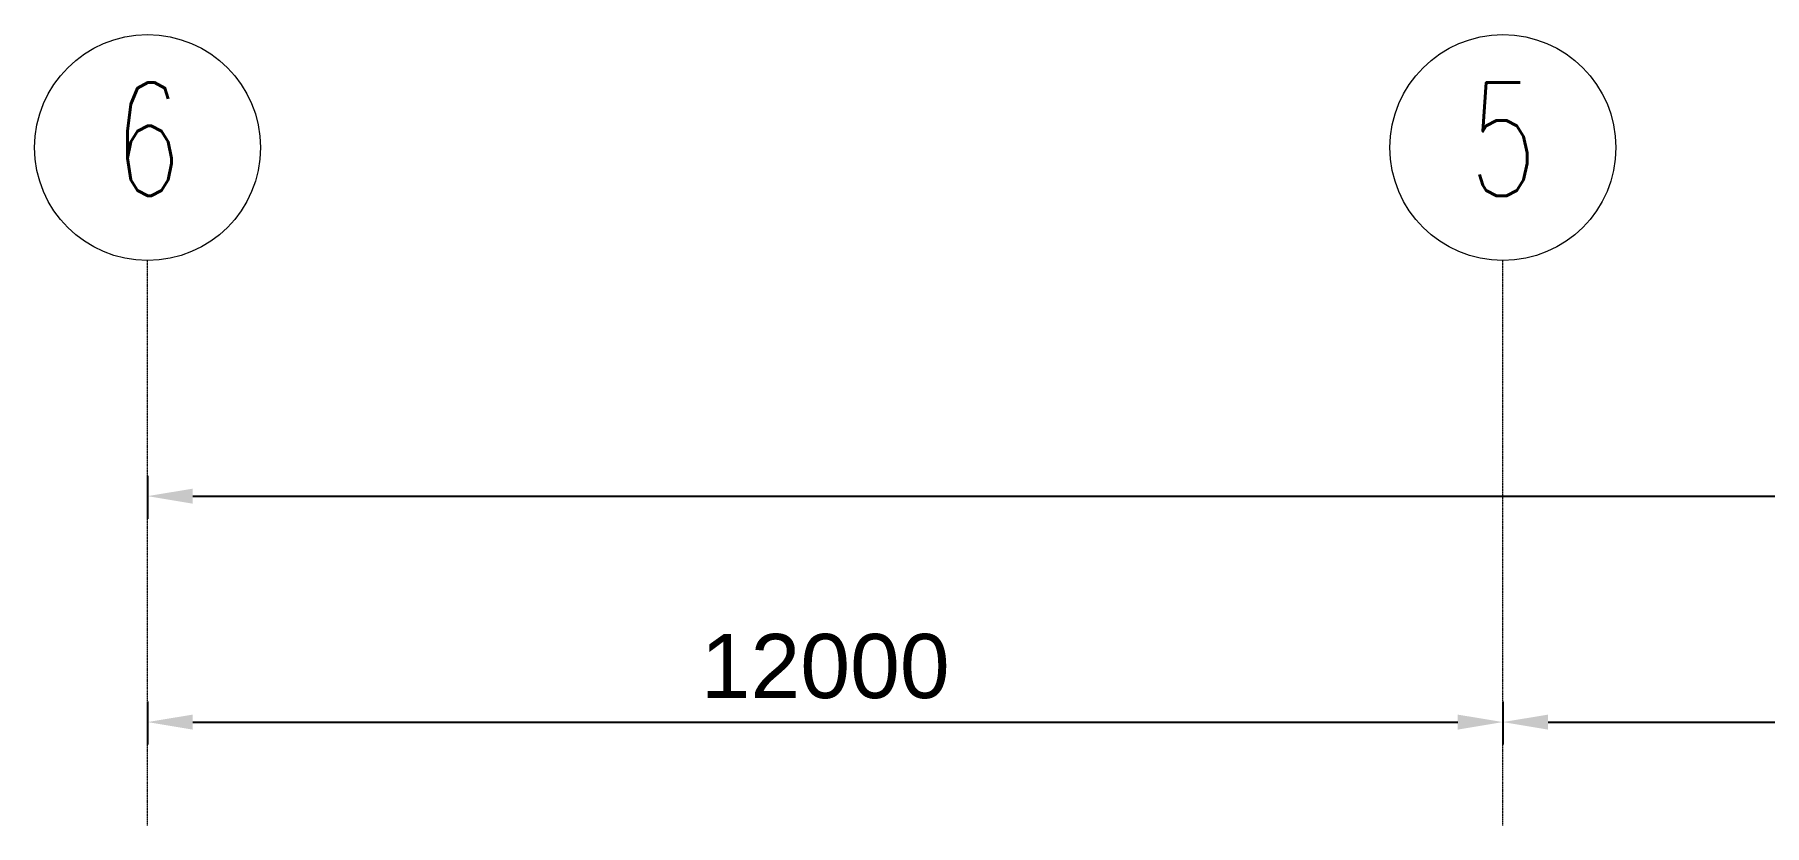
# Model space of a CAD drawing. Header units: millimetres. Extents: x 12827 to 109288, y -12264 to 68487.
# Drawn here: x 39339 to 54654, y 55284 to 62284 of the extents above; entities that cross this region are included whole.
import ezdxf

# ---------------------------------------------------------------- set-up
doc = ezdxf.new("R2010")
doc.units = ezdxf.units.MM
doc.linetypes.add('Grid Line__1_200_', pattern=[10.5, 6, -1.5, 1.5, -1.5])
for name, color, linetype, lineweight in [('A-ANNO-DIMS', 211, 'Continuous', 5), ('A-ANNO-NOTE', 131, 'Continuous', 25), ('S-GRID', 1, 'Continuous', 5), ('S-GRID-IDEN', 1, 'Continuous', 25)]:
    doc.layers.add(name, color=color, linetype=linetype, lineweight=lineweight)
doc.styles.add('RomanS', font='romans__.ttf', dxfattribs={"width": 0.7, "height": 1003.164557})
doc.styles.add('Swis721 BT_3', font='swiss.ttf', dxfattribs={"height": 567.642527})
doc.dimstyles.new('DLN_3mm', dxfattribs={"dimscale": 304.8, "dimtxt": 600, "dimasz": 1.312336, "dimexe": 0.656168, "dimexo": 0.0625, "dimgap": 0.656168, "dimtad": 1, "dimdec": 0, "dimzin": 0, "dimdsep": 46, "dimtxsty": 'Swis721 BT_3', "dimsah": 1, "dimcen": 0.09, "dimadec": 0, "dimazin": 0, "dimtfac": 1, "dimtdec": 4, "dimtix": 1, "dimtmove": 0, "dimatfit": 3, "dimfxl": 0.656168, "dimfxlon": 1, "dimtvp": 1, "dimtolj": 1, "dimtzin": 0, "dimarcsym": 2})

# ---------------------------------------------------------------- blocks, each defined once
blk = doc.blocks.new('Grid - Bubble - 10mm-1724413-Copy of 2_F')
at = {"layer": 'A-ANNO-NOTE', "lineweight": 5}
blk.add_circle((0, 0), 5, dxfattribs=at)
blk = doc.blocks.new('DIMBLOCK7-Copy of 2_F')
at = {"layer": 'A-ANNO-DIMS', "color": 0, "lineweight": -2, "transparency": 16777216}
for p, q in [((40339, 56380), (40339, 55999)), ((52339, 56380), (52339, 55999)), ((40739, 56199), (51939, 56199))]:
    blk.add_line(p, q, dxfattribs=at)
at = {"layer": 'A-ANNO-DIMS', "color": 0, "transparency": 16777216}
for points in [[(40739, 56265), (40739, 56132), (40339, 56199)], [(51939, 56265), (51939, 56132), (52339, 56199)]]:
    blk.add_solid(points, dxfattribs=at)
at = {"layer": 'Defpoints', "color": 0, "transparency": 16777216}
for p in [(40339, 56399), (52339, 56399), (52339, 56199)]:
    blk.add_point(p, dxfattribs=at)
at = {"layer": 'A-ANNO-DIMS', "color": 0, "transparency": 16777216, "insert": (46339, 56691), "char_height": 567.6, "width": 2628.57, "attachment_point": 5, "style": 'Swis721 BT_3'}
blk.add_mtext('\\A1;12000', dxfattribs=at)
blk = doc.blocks.new('DIMBLOCK8-Copy of 2_F')
at = {"layer": 'A-ANNO-DIMS', "color": 0, "lineweight": -2, "transparency": 16777216}
for p, q in [((52339, 56380), (52339, 55999)), ((63589, 56380), (63589, 55999)), ((52739, 56199), (63189, 56199))]:
    blk.add_line(p, q, dxfattribs=at)
at = {"layer": 'A-ANNO-DIMS', "color": 0, "transparency": 16777216}
for points in [[(52739, 56265), (52739, 56132), (52339, 56199)], [(63189, 56265), (63189, 56132), (63589, 56199)]]:
    blk.add_solid(points, dxfattribs=at)
at = {"layer": 'Defpoints', "color": 0, "transparency": 16777216}
for p in [(52339, 56399), (63589, 56399), (63589, 56199)]:
    blk.add_point(p, dxfattribs=at)
at = {"layer": 'A-ANNO-DIMS', "color": 0, "transparency": 16777216, "insert": (57964, 56691), "char_height": 567.6, "width": 2628.57, "attachment_point": 5, "style": 'Swis721 BT_3'}
blk.add_mtext('\\A1;11250', dxfattribs=at)
blk = doc.blocks.new('DIMBLOCK12-Copy of 2_F')
at = {"layer": 'A-ANNO-DIMS', "color": 0, "lineweight": -2, "transparency": 16777216}
for p, q in [((40339, 58380), (40339, 57999)), ((88339, 58380), (88339, 57999)), ((40739, 58199), (87939, 58199))]:
    blk.add_line(p, q, dxfattribs=at)
at = {"layer": 'A-ANNO-DIMS', "color": 0, "transparency": 16777216}
for points in [[(40739, 58265), (40739, 58132), (40339, 58199)], [(87939, 58265), (87939, 58132), (88339, 58199)]]:
    blk.add_solid(points, dxfattribs=at)
at = {"layer": 'Defpoints', "color": 0, "transparency": 16777216}
for p in [(40339, 58399), (88339, 58399), (88339, 58199)]:
    blk.add_point(p, dxfattribs=at)
at = {"layer": 'A-ANNO-DIMS', "color": 0, "transparency": 16777216, "insert": (64339, 58691), "char_height": 567.6, "width": 2628.57, "attachment_point": 5, "style": 'Swis721 BT_3'}
blk.add_mtext('\\A1;48000', dxfattribs=at)

msp = doc.modelspace()

# ---------------------------------------------------------------- linework, layer by layer
at = {"layer": 'S-GRID', "linetype": 'Grid Line__1_200_'}
for p, q in [((40339.29296, 55284.30928), (40339.29296, 60284.30928)), ((52339.29296, 55284.30928), (52339.29296, 60284.30928))]:
    msp.add_line(p, q, dxfattribs=at)

# ---------------------------------------------------------------- block references
at = {"layer": 'S-GRID-IDEN', "lineweight": 5, "xscale": 199.9999999999999, "yscale": 199.9999999999999, "zscale": 199.9999999999999}
for p in [(40339.29296, 61284.30928), (52339.29296, 61284.30928)]:
    msp.add_blockref('Grid - Bubble - 10mm-1724413-Copy of 2_F', p, dxfattribs=at)

# ---------------------------------------------------------------- texts
at = {"layer": 'S-GRID-IDEN', "lineweight": 5, "char_height": 1003.164557, "width": 792, "attachment_point": 2, "line_spacing_factor": 0.964689, "style": 'RomanS'}
for s, insert in [('\\fRomanS|b0|i0|c134|p2|;\\W.7;6', (40341.97851, 61859.21041)), ('\\fRomanS|b0|i0|c134|p2|;\\W.7;5', (52341.97851, 61859.21041))]:
    msp.add_mtext(s, dxfattribs=dict(at, insert=insert))

# ---------------------------------------------------------------- dimensions: what is measured, and where the dimension line sits
at = {"layer": 'A-ANNO-DIMS'}
for base, p1, p2, override, picture, middle in [((88339.29296, 58198.82358), (40339.29296, 58398.82358), (88339.29296, 58398.82358), {"dimpost": '<>', "dimfxl": 48000.000004}, 'DIMBLOCK12-Copy of 2_F', (64339.29296, 58690.54482)), ((52339.29296, 56198.82358), (40339.29296, 56398.82358), (52339.29296, 56398.82358), {"dimpost": '<>', "dimfxl": 12000.000002}, 'DIMBLOCK7-Copy of 2_F', (46339.29296, 56690.54482)), ((63589.29296, 56198.82358), (52339.29296, 56398.82358), (63589.29296, 56398.82358), {"dimpost": '<>', "dimfxl": 11250}, 'DIMBLOCK8-Copy of 2_F', (57964.29296, 56690.54482))]:
    dim = msp.add_linear_dim(base=base, p1=p1, p2=p2, dimstyle='DLN_3mm', override=override, dxfattribs=at)
    dim.commit()
    dim.dimension.update_dxf_attribs({"geometry": picture, "text_midpoint": middle})

doc.saveas('drawing.dxf')
